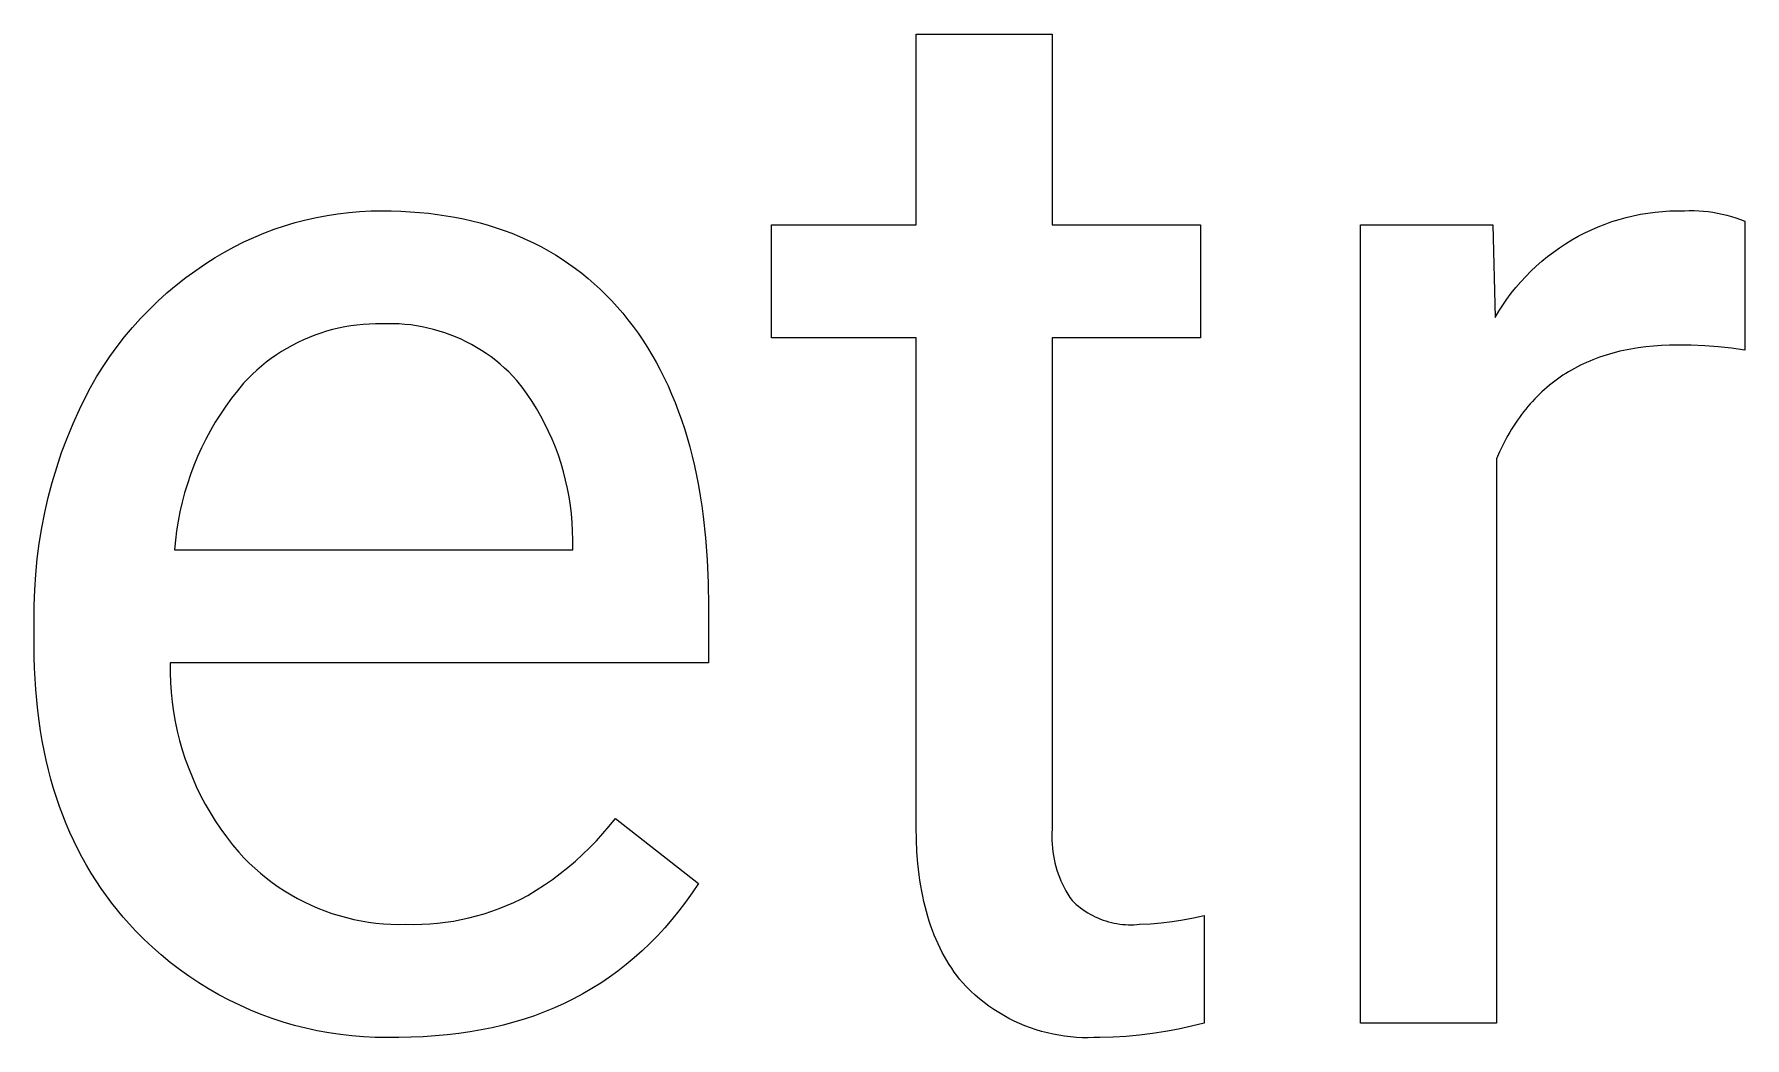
# Model space of a CAD drawing. Header units: millimetres. Extents: x -1480 to 5249, y -840 to 3860.
# Drawn here: x 4957.5 to 5034.3, y -245.3 to -200.3 of the extents above; entities that cross this region are included whole.
import ezdxf

# ---------------------------------------------------------------- set-up
doc = ezdxf.new("R2010")
doc.units = ezdxf.units.MM
doc.header["$MEASUREMENT"] = 0
doc.layers.add('Domyślny', color=7, linetype='Continuous', true_color=0x000000)

msp = doc.modelspace()

# ---------------------------------------------------------------- linework, layer by layer
at = {"layer": 'Domyślny'}
for p, q in [((4997.119, -208.821), (4997.119, -200.254)), ((4997.119, -200.254), (5003.226, -200.254)), ((5003.226, -200.254), (5003.226, -208.821)), ((4971.634, -208.258), (4972.124, -208.217)), ((4972.124, -208.217), (4972.616, -208.193)), ((4972.616, -208.193), (4973.108, -208.186)), ((4973.108, -208.186), (4973.54, -208.191)), ((4973.54, -208.191), (4973.967, -208.204)), ((4973.967, -208.204), (4974.387, -208.227)), ((4974.387, -208.227), (4974.801, -208.258)), ((5030.308, -208.243), (5030.637, -208.211)), ((5030.637, -208.211), (5030.968, -208.192)), ((5030.968, -208.192), (5031.299, -208.183)), ((5031.299, -208.183), (5031.63, -208.186)), ((5031.63, -208.186), (5031.843, -208.178)), ((5031.843, -208.178), (5032.056, -208.178)), ((5032.056, -208.178), (5032.269, -208.185)), ((5032.269, -208.185), (5032.481, -208.2)), ((5032.481, -208.2), (5032.694, -208.221)), ((5032.694, -208.221), (5032.905, -208.251)), ((4968.282, -209.014), (4968.748, -208.857)), ((4968.748, -208.857), (4969.219, -208.716)), ((4969.219, -208.716), (4969.695, -208.591)), ((4969.695, -208.591), (4970.175, -208.483)), ((4970.175, -208.483), (4970.659, -208.391)), ((4970.659, -208.391), (4971.145, -208.316)), ((4971.145, -208.316), (4971.634, -208.258)), ((4974.801, -208.258), (4975.209, -208.298)), ((4975.209, -208.298), (4975.611, -208.348)), ((4975.611, -208.348), (4976.007, -208.406)), ((4976.007, -208.406), (4976.397, -208.474)), ((4976.397, -208.474), (4976.78, -208.55)), ((4976.78, -208.55), (4977.158, -208.635)), ((4977.158, -208.635), (4977.53, -208.73)), ((4977.53, -208.73), (4977.895, -208.833)), ((4977.895, -208.833), (4978.255, -208.945)), ((4978.255, -208.945), (4978.608, -209.066)), ((4990.619, -213.898), (4990.619, -208.821)), ((4990.619, -208.821), (4997.119, -208.821)), ((5003.226, -208.821), (5009.89, -208.821)), ((5009.89, -208.821), (5009.89, -213.898)), ((5017.079, -244.675), (5017.079, -208.821)), ((5017.079, -208.821), (5023.018, -208.821)), ((5023.018, -208.821), (5023.117, -212.985)), ((5027.447, -209.033), (5027.751, -208.901)), ((5027.751, -208.901), (5028.059, -208.78)), ((5028.059, -208.78), (5028.371, -208.67)), ((5028.371, -208.67), (5028.687, -208.571)), ((5028.687, -208.571), (5029.006, -208.483)), ((5029.006, -208.483), (5029.328, -208.406)), ((5029.328, -208.406), (5029.653, -208.34)), ((5029.653, -208.34), (5029.979, -208.286)), ((5029.979, -208.286), (5030.308, -208.243)), ((5032.905, -208.251), (5033.115, -208.287)), ((5033.115, -208.287), (5033.323, -208.331)), ((5033.323, -208.331), (5033.53, -208.382)), ((5033.53, -208.382), (5033.735, -208.44)), ((5033.735, -208.44), (5033.938, -208.506)), ((5033.938, -208.506), (5034.139, -208.578)), ((5034.139, -208.578), (5034.337, -208.657)), ((5034.337, -208.657), (5034.337, -214.448)), ((4966.479, -209.801), (4966.919, -209.581)), ((4966.919, -209.581), (4967.367, -209.377)), ((4967.367, -209.377), (4967.821, -209.188)), ((4967.821, -209.188), (4968.282, -209.014)), ((4978.608, -209.066), (4978.956, -209.197)), ((4978.956, -209.197), (4979.297, -209.336)), ((4979.297, -209.336), (4979.632, -209.484)), ((4979.632, -209.484), (4979.962, -209.641)), ((4979.962, -209.641), (4980.285, -209.807)), ((5026.007, -209.845), (5026.283, -209.663)), ((5026.283, -209.663), (5026.566, -209.49)), ((5026.566, -209.49), (5026.854, -209.327)), ((5026.854, -209.327), (5027.148, -209.175)), ((5027.148, -209.175), (5027.447, -209.033)), ((4965.208, -210.551), (4965.623, -210.287)), ((4965.623, -210.287), (4966.047, -210.037)), ((4966.047, -210.037), (4966.479, -209.801)), ((4980.285, -209.807), (4980.602, -209.982)), ((4980.602, -209.982), (4980.913, -210.167)), ((4980.913, -210.167), (4981.218, -210.36)), ((4981.218, -210.36), (4981.517, -210.562)), ((5024.97, -210.667), (5025.218, -210.448)), ((5025.218, -210.448), (5025.474, -210.238)), ((5025.474, -210.238), (5025.737, -210.037)), ((5025.737, -210.037), (5026.007, -209.845)), ((4963.88, -211.523), (4964.311, -211.184)), ((4964.311, -211.184), (4964.754, -210.86)), ((4964.754, -210.86), (4965.208, -210.551)), ((4981.517, -210.562), (4981.809, -210.773)), ((4981.809, -210.773), (4982.096, -210.993)), ((4982.096, -210.993), (4982.377, -211.222)), ((4982.377, -211.222), (4982.651, -211.46)), ((5024.272, -211.374), (5024.496, -211.13)), ((5024.496, -211.13), (5024.729, -210.894)), ((5024.729, -210.894), (5024.97, -210.667)), ((4963.054, -212.245), (4963.461, -211.877)), ((4963.461, -211.877), (4963.88, -211.523)), ((4982.651, -211.46), (4982.92, -211.707)), ((4982.92, -211.707), (4983.182, -211.963)), ((4983.182, -211.963), (4983.439, -212.228)), ((5023.653, -212.149), (5023.85, -211.883)), ((5023.85, -211.883), (5024.057, -211.625)), ((5024.057, -211.625), (5024.272, -211.374)), ((4962.28, -213.023), (4962.66, -212.627)), ((4962.66, -212.627), (4963.054, -212.245)), ((4983.439, -212.228), (4983.689, -212.502)), ((4983.689, -212.502), (4983.933, -212.785)), ((4983.933, -212.785), (4984.171, -213.076)), ((5023.117, -212.985), (5023.286, -212.7)), ((5023.286, -212.7), (5023.464, -212.422)), ((5023.464, -212.422), (5023.653, -212.149)), ((4961.561, -213.852), (4961.913, -213.431)), ((4961.913, -213.431), (4962.28, -213.023)), ((4970.634, -213.596), (4970.369, -213.679)), ((4970.902, -213.522), (4970.634, -213.596)), ((4971.173, -213.457), (4970.902, -213.522)), ((4971.446, -213.401), (4971.173, -213.457)), ((4971.72, -213.354), (4971.446, -213.401)), ((4971.996, -213.317), (4971.72, -213.354)), ((4972.273, -213.289), (4971.996, -213.317)), ((4972.551, -213.271), (4972.273, -213.289)), ((4972.83, -213.262), (4972.551, -213.271)), ((4973.108, -213.263), (4972.83, -213.262)), ((4973.37, -213.255), (4973.108, -213.263)), ((4973.631, -213.257), (4973.37, -213.255)), ((4973.893, -213.267), (4973.631, -213.257)), ((4974.154, -213.286), (4973.893, -213.267)), ((4974.414, -213.314), (4974.154, -213.286)), ((4974.673, -213.35), (4974.414, -213.314)), ((4974.931, -213.396), (4974.673, -213.35)), ((4975.187, -213.45), (4974.931, -213.396)), ((4975.441, -213.513), (4975.187, -213.45)), ((4975.692, -213.584), (4975.441, -213.513)), ((4975.942, -213.664), (4975.692, -213.584)), ((4984.171, -213.076), (4984.401, -213.375)), ((4984.401, -213.375), (4984.623, -213.682)), ((4960.901, -214.729), (4961.224, -214.285)), ((4961.224, -214.285), (4961.561, -213.852)), ((4968.848, -214.365), (4968.61, -214.509)), ((4969.091, -214.229), (4968.848, -214.365)), ((4969.339, -214.102), (4969.091, -214.229)), ((4969.591, -213.983), (4969.339, -214.102)), ((4969.847, -213.873), (4969.591, -213.983)), ((4970.106, -213.772), (4969.847, -213.873)), ((4970.369, -213.679), (4970.106, -213.772)), ((4976.188, -213.753), (4975.942, -213.664)), ((4976.431, -213.85), (4976.188, -213.753)), ((4976.671, -213.955), (4976.431, -213.85)), ((4976.907, -214.068), (4976.671, -213.955)), ((4977.139, -214.189), (4976.907, -214.068)), ((4977.366, -214.318), (4977.139, -214.189)), ((4977.59, -214.454), (4977.366, -214.318)), ((4984.623, -213.682), (4984.838, -213.996)), ((4984.838, -213.996), (4985.045, -214.318)), ((4985.045, -214.318), (4985.245, -214.648)), ((4997.119, -213.898), (4990.619, -213.898)), ((4997.119, -235.875), (4997.119, -213.898)), ((5009.89, -213.898), (5003.226, -213.898)), ((5003.226, -213.898), (5003.226, -235.96)), ((5029.55, -214.34), (5029.216, -214.395)), ((5029.891, -214.295), (5029.55, -214.34)), ((5030.24, -214.26), (5029.891, -214.295)), ((5030.597, -214.235), (5030.24, -214.26)), ((5030.961, -214.22), (5030.597, -214.235)), ((5031.332, -214.215), (5030.961, -214.22)), ((5031.935, -214.221), (5031.332, -214.215)), ((5032.538, -214.248), (5031.935, -214.221)), ((5033.14, -214.295), (5032.538, -214.248)), ((5033.739, -214.361), (5033.14, -214.295)), ((5034.337, -214.448), (5033.739, -214.361)), ((4960.595, -215.185), (4960.901, -214.729)), ((4967.926, -214.988), (4967.709, -215.163)), ((4968.148, -214.82), (4967.926, -214.988)), ((4968.376, -214.661), (4968.148, -214.82)), ((4968.61, -214.509), (4968.376, -214.661)), ((4977.808, -214.598), (4977.59, -214.454)), ((4978.022, -214.749), (4977.808, -214.598)), ((4978.23, -214.908), (4978.022, -214.749)), ((4978.433, -215.073), (4978.23, -214.908)), ((4978.63, -215.246), (4978.433, -215.073)), ((4985.245, -214.648), (4985.437, -214.986)), ((4985.437, -214.986), (4985.622, -215.331)), ((5026.953, -215.125), (5026.817, -215.194)), ((5027.091, -215.059), (5026.953, -215.125)), ((5027.23, -214.996), (5027.091, -215.059)), ((5027.372, -214.934), (5027.23, -214.996)), ((5027.515, -214.876), (5027.372, -214.934)), ((5027.66, -214.819), (5027.515, -214.876)), ((5027.807, -214.766), (5027.66, -214.819)), ((5027.956, -214.714), (5027.807, -214.766)), ((5028.107, -214.666), (5027.956, -214.714)), ((5028.26, -214.62), (5028.107, -214.666)), ((5028.415, -214.576), (5028.26, -214.62)), ((5028.571, -214.535), (5028.415, -214.576)), ((5028.73, -214.496), (5028.571, -214.535)), ((5028.89, -214.46), (5028.73, -214.496)), ((5029.216, -214.395), (5028.89, -214.46)), ((4960.03, -216.125), (4960.304, -215.65)), ((4960.304, -215.65), (4960.595, -215.185)), ((4967.097, -215.73), (4966.906, -215.933)), ((4967.294, -215.534), (4967.097, -215.73)), ((4967.499, -215.345), (4967.294, -215.534)), ((4967.709, -215.163), (4967.499, -215.345)), ((4978.821, -215.425), (4978.63, -215.246)), ((4979.005, -215.61), (4978.821, -215.425)), ((4979.184, -215.801), (4979.005, -215.61)), ((4979.42, -216.108), (4979.184, -215.801)), ((4985.622, -215.331), (4985.799, -215.685)), ((4985.799, -215.685), (4985.969, -216.046)), ((5025.798, -215.834), (5025.679, -215.925)), ((5025.919, -215.745), (5025.798, -215.834)), ((5026.042, -215.659), (5025.919, -215.745)), ((5026.166, -215.575), (5026.042, -215.659)), ((5026.293, -215.494), (5026.166, -215.575)), ((5026.421, -215.415), (5026.293, -215.494)), ((5026.551, -215.339), (5026.421, -215.415)), ((5026.683, -215.265), (5026.551, -215.339)), ((5026.817, -215.194), (5026.683, -215.265)), ((4959.531, -217.103), (4959.772, -216.61)), ((4959.772, -216.61), (4960.03, -216.125)), ((4966.362, -216.608), (4966.107, -216.959)), ((4966.628, -216.266), (4966.362, -216.608)), ((4966.906, -215.933), (4966.628, -216.266)), ((4979.645, -216.421), (4979.42, -216.108)), ((4979.86, -216.743), (4979.645, -216.421)), ((4985.969, -216.046), (4986.131, -216.414)), ((4986.131, -216.414), (4986.285, -216.791)), ((5024.9, -216.633), (5024.796, -216.744)), ((5025.006, -216.524), (5024.9, -216.633)), ((5025.113, -216.418), (5025.006, -216.524)), ((5025.223, -216.315), (5025.113, -216.418)), ((5025.334, -216.213), (5025.223, -216.315)), ((5025.447, -216.115), (5025.334, -216.213)), ((5025.562, -216.019), (5025.447, -216.115)), ((5025.679, -215.925), (5025.562, -216.019)), ((4959.244, -217.742), (4959.531, -217.103)), ((4965.864, -217.318), (4965.633, -217.686)), ((4966.107, -216.959), (4965.864, -217.318)), ((4980.063, -217.071), (4979.86, -216.743)), ((4980.256, -217.406), (4980.063, -217.071)), ((4980.437, -217.748), (4980.256, -217.406)), ((4986.285, -216.791), (4986.432, -217.175)), ((4986.432, -217.175), (4986.572, -217.567)), ((5024.305, -217.338), (5024.213, -217.464)), ((5024.4, -217.214), (5024.305, -217.338)), ((5024.496, -217.093), (5024.4, -217.214)), ((5024.594, -216.974), (5024.496, -217.093)), ((5024.694, -216.858), (5024.594, -216.974)), ((5024.796, -216.744), (5024.694, -216.858)), ((4958.978, -218.39), (4959.244, -217.742)), ((4965.415, -218.06), (4965.209, -218.442)), ((4965.633, -217.686), (4965.415, -218.06)), ((4980.607, -218.095), (4980.437, -217.748)), ((4980.765, -218.448), (4980.607, -218.095)), ((4986.572, -217.567), (4986.704, -217.966)), ((4986.704, -217.966), (4986.828, -218.374)), ((5023.779, -218.132), (5023.697, -218.273)), ((5023.862, -217.993), (5023.779, -218.132)), ((5023.947, -217.857), (5023.862, -217.993)), ((5024.033, -217.724), (5023.947, -217.857)), ((5024.122, -217.592), (5024.033, -217.724)), ((5024.213, -217.464), (5024.122, -217.592)), ((4958.733, -219.047), (4958.978, -218.39)), ((4965.017, -218.831), (4964.837, -219.226)), ((4965.209, -218.442), (4965.017, -218.831)), ((4980.911, -218.805), (4980.765, -218.448)), ((4981.045, -219.168), (4980.911, -218.805)), ((4986.828, -218.374), (4986.945, -218.789)), ((4986.945, -218.789), (4987.054, -219.212)), ((5023.465, -218.712), (5023.32, -219.016)), ((5023.618, -218.417), (5023.465, -218.712)), ((5023.697, -218.273), (5023.618, -218.417)), ((4958.309, -220.382), (4958.51, -219.711)), ((4958.51, -219.711), (4958.733, -219.047)), ((4964.671, -219.626), (4964.519, -220.032)), ((4964.837, -219.226), (4964.671, -219.626)), ((4981.166, -219.535), (4981.045, -219.168)), ((4981.275, -219.906), (4981.166, -219.535)), ((4987.054, -219.212), (4987.156, -219.642)), ((4987.156, -219.642), (4987.25, -220.081)), ((5023.32, -219.016), (5023.182, -219.331)), ((5023.182, -219.331), (5023.182, -244.675)), ((4958.129, -221.06), (4958.309, -220.382)), ((4964.38, -220.443), (4964.255, -220.858)), ((4964.519, -220.032), (4964.38, -220.443)), ((4981.372, -220.28), (4981.275, -219.906)), ((4981.456, -220.657), (4981.372, -220.28)), ((4987.25, -220.081), (4987.337, -220.527)), ((4957.972, -221.742), (4958.129, -221.06)), ((4964.144, -221.278), (4964.047, -221.7)), ((4964.255, -220.858), (4964.144, -221.278)), ((4981.527, -221.037), (4981.456, -220.657)), ((4981.586, -221.419), (4981.527, -221.037)), ((4987.337, -220.527), (4987.416, -220.981)), ((4987.416, -220.981), (4987.488, -221.442)), ((4957.837, -222.43), (4957.972, -221.742)), ((4964.047, -221.7), (4963.964, -222.126)), ((4981.631, -221.803), (4981.586, -221.419)), ((4981.664, -222.188), (4981.631, -221.803)), ((4987.488, -221.442), (4987.552, -221.912)), ((4987.552, -221.912), (4987.657, -222.874)), ((4957.724, -223.121), (4957.837, -222.43)), ((4963.896, -222.554), (4963.842, -222.985)), ((4963.964, -222.126), (4963.896, -222.554)), ((4981.683, -222.574), (4981.664, -222.188)), ((4981.69, -222.96), (4981.683, -222.574)), ((4957.634, -223.816), (4957.724, -223.121)), ((4963.842, -222.985), (4963.802, -223.416)), ((4963.802, -223.416), (4981.69, -223.416)), ((4981.69, -223.416), (4981.69, -222.96)), ((4987.657, -222.874), (4987.733, -223.866)), ((4957.567, -224.514), (4957.634, -223.816)), ((4987.733, -223.866), (4987.778, -224.89)), ((4957.522, -225.213), (4957.567, -224.514)), ((4987.778, -224.89), (4987.793, -225.945)), ((4957.5, -225.914), (4957.522, -225.213)), ((4957.501, -226.614), (4957.5, -225.914)), ((4957.501, -227.74), (4957.501, -226.614)), ((4987.793, -225.945), (4987.793, -228.493)), ((4957.505, -228.237), (4957.501, -227.74)), ((4957.519, -228.728), (4957.505, -228.237)), ((4957.541, -229.213), (4957.519, -228.728)), ((4987.793, -228.493), (4963.604, -228.493)), ((4963.604, -228.493), (4963.604, -228.934)), ((4963.604, -228.934), (4963.619, -229.374)), ((4957.572, -229.691), (4957.541, -229.213)), ((4957.612, -230.163), (4957.572, -229.691)), ((4963.619, -229.374), (4963.65, -229.813)), ((4957.661, -230.629), (4957.612, -230.163)), ((4963.65, -229.813), (4963.695, -230.251)), ((4963.695, -230.251), (4963.757, -230.687)), ((4957.719, -231.088), (4957.661, -230.629)), ((4957.785, -231.541), (4957.719, -231.088)), ((4963.757, -230.687), (4963.833, -231.121)), ((4963.833, -231.121), (4963.924, -231.552)), ((4957.861, -231.988), (4957.785, -231.541)), ((4957.946, -232.429), (4957.861, -231.988)), ((4963.924, -231.552), (4964.031, -231.979)), ((4964.031, -231.979), (4964.152, -232.403)), ((4958.039, -232.863), (4957.946, -232.429)), ((4964.152, -232.403), (4964.288, -232.822)), ((4958.141, -233.291), (4958.039, -232.863)), ((4958.252, -233.713), (4958.141, -233.291)), ((4964.288, -232.822), (4964.438, -233.236)), ((4964.438, -233.236), (4964.603, -233.644)), ((4958.372, -234.128), (4958.252, -233.713)), ((4958.501, -234.537), (4958.372, -234.128)), ((4964.603, -233.644), (4964.782, -234.047)), ((4964.782, -234.047), (4964.975, -234.442)), ((4958.639, -234.94), (4958.501, -234.537)), ((4958.786, -235.337), (4958.639, -234.94)), ((4964.975, -234.442), (4965.181, -234.831)), ((4965.181, -234.831), (4965.401, -235.213)), ((4958.942, -235.727), (4958.786, -235.337)), ((4959.106, -236.111), (4958.942, -235.727)), ((4965.401, -235.213), (4965.634, -235.587)), ((4965.634, -235.587), (4965.88, -235.952)), ((4983.046, -236.16), (4983.33, -235.826)), ((4983.33, -235.826), (4983.604, -235.484)), ((4983.604, -235.484), (4987.332, -238.394)), ((4997.127, -236.432), (4997.119, -235.875)), ((4959.28, -236.488), (4959.106, -236.111)), ((4959.462, -236.86), (4959.28, -236.488)), ((4965.88, -235.952), (4966.139, -236.308)), ((4966.139, -236.308), (4966.41, -236.656)), ((4966.41, -236.656), (4966.693, -236.993)), ((4982.446, -236.798), (4982.751, -236.484)), ((4982.751, -236.484), (4983.046, -236.16)), ((4997.151, -236.973), (4997.127, -236.432)), ((5003.217, -236.129), (5003.213, -236.299)), ((5003.213, -236.299), (5003.215, -236.468)), ((5003.215, -236.468), (5003.223, -236.638)), ((5003.226, -235.96), (5003.217, -236.129)), ((5003.223, -236.638), (5003.237, -236.807)), ((4959.653, -237.225), (4959.462, -236.86)), ((4959.853, -237.583), (4959.653, -237.225)), ((4966.693, -236.993), (4966.922, -237.241)), ((4966.922, -237.241), (4967.159, -237.481)), ((4981.473, -237.681), (4981.807, -237.397)), ((4981.807, -237.397), (4982.131, -237.103)), ((4982.131, -237.103), (4982.446, -236.798)), ((4997.192, -237.498), (4997.151, -236.973)), ((5003.237, -236.807), (5003.256, -236.975)), ((5003.256, -236.975), (5003.282, -237.143)), ((5003.282, -237.143), (5003.313, -237.31)), ((5003.313, -237.31), (5003.35, -237.476)), ((4960.062, -237.936), (4959.853, -237.583)), ((4960.28, -238.282), (4960.062, -237.936)), ((4967.159, -237.481), (4967.405, -237.712)), ((4967.405, -237.712), (4967.659, -237.935)), ((4967.659, -237.935), (4967.92, -238.148)), ((4967.92, -238.148), (4968.189, -238.353)), ((4980.779, -238.216), (4981.13, -237.954)), ((4981.13, -237.954), (4981.473, -237.681)), ((4997.218, -237.755), (4997.192, -237.498)), ((4997.248, -238.007), (4997.218, -237.755)), ((4997.283, -238.255), (4997.248, -238.007)), ((5003.35, -237.476), (5003.392, -237.64)), ((5003.392, -237.64), (5003.44, -237.802)), ((5003.44, -237.802), (5003.494, -237.963)), ((5003.494, -237.963), (5003.554, -238.122)), ((5003.554, -238.122), (5003.618, -238.279)), ((4960.507, -238.622), (4960.28, -238.282)), ((4960.743, -238.955), (4960.507, -238.622)), ((4960.987, -239.282), (4960.743, -238.955)), ((4968.189, -238.353), (4968.464, -238.548)), ((4968.464, -238.548), (4968.746, -238.733)), ((4968.746, -238.733), (4969.035, -238.909)), ((4969.035, -238.909), (4969.329, -239.074)), ((4979.361, -239.097), (4979.677, -238.932)), ((4979.677, -238.932), (4980.052, -238.705)), ((4980.052, -238.705), (4980.419, -238.466)), ((4980.419, -238.466), (4980.779, -238.216)), ((4987.047, -238.819), (4986.753, -239.231)), ((4987.332, -238.394), (4987.047, -238.819)), ((4997.322, -238.5), (4997.283, -238.255)), ((4997.364, -238.74), (4997.322, -238.5)), ((4997.411, -238.976), (4997.364, -238.74)), ((5003.618, -238.279), (5003.688, -238.434)), ((5003.688, -238.434), (5003.764, -238.586)), ((5003.764, -238.586), (5003.844, -238.735)), ((5003.844, -238.735), (5003.93, -238.881)), ((5003.93, -238.881), (5004.021, -239.025)), ((4961.241, -239.603), (4960.987, -239.282)), ((4961.503, -239.918), (4961.241, -239.603)), ((4969.329, -239.074), (4969.629, -239.229)), ((4969.629, -239.229), (4969.934, -239.373)), ((4969.934, -239.373), (4970.244, -239.507)), ((4970.244, -239.507), (4970.558, -239.63)), ((4970.558, -239.63), (4970.876, -239.742)), ((4977.711, -239.76), (4978.05, -239.649)), ((4978.05, -239.649), (4978.384, -239.527)), ((4978.384, -239.527), (4978.715, -239.395)), ((4978.715, -239.395), (4979.041, -239.251)), ((4979.041, -239.251), (4979.361, -239.097)), ((4986.451, -239.63), (4986.14, -240.015)), ((4986.753, -239.231), (4986.451, -239.63)), ((4997.462, -239.208), (4997.411, -238.976)), ((4997.517, -239.436), (4997.462, -239.208)), ((4997.575, -239.661), (4997.517, -239.436)), ((4997.638, -239.881), (4997.575, -239.661)), ((5004.021, -239.025), (5004.116, -239.165)), ((5004.116, -239.165), (5004.209, -239.253)), ((5004.209, -239.253), (5004.304, -239.339)), ((5004.304, -239.339), (5004.402, -239.421)), ((5004.402, -239.421), (5004.503, -239.499)), ((5004.503, -239.499), (5004.607, -239.574)), ((5004.607, -239.574), (5004.713, -239.646)), ((5004.713, -239.646), (5004.821, -239.714)), ((5004.821, -239.714), (5004.932, -239.778)), ((4961.774, -240.226), (4961.503, -239.918)), ((4962.055, -240.528), (4961.774, -240.226)), ((4970.876, -239.742), (4971.199, -239.843)), ((4971.199, -239.843), (4971.524, -239.932)), ((4971.524, -239.932), (4971.852, -240.01)), ((4971.852, -240.01), (4972.183, -240.077)), ((4972.183, -240.077), (4972.516, -240.132)), ((4972.516, -240.132), (4972.851, -240.176)), ((4972.851, -240.176), (4973.187, -240.208)), ((4973.187, -240.208), (4973.524, -240.228)), ((4973.524, -240.228), (4973.861, -240.236)), ((4973.861, -240.236), (4974.199, -240.233)), ((4974.199, -240.233), (4974.555, -240.239)), ((4974.555, -240.239), (4974.911, -240.232)), ((4974.911, -240.232), (4975.266, -240.214)), ((4975.266, -240.214), (4975.621, -240.184)), ((4975.621, -240.184), (4975.975, -240.142)), ((4975.975, -240.142), (4976.327, -240.089)), ((4976.327, -240.089), (4976.677, -240.024)), ((4976.677, -240.024), (4977.024, -239.947)), ((4977.024, -239.947), (4977.369, -239.859)), ((4977.369, -239.859), (4977.711, -239.76)), ((4985.82, -240.386), (4985.492, -240.744)), ((4986.14, -240.015), (4985.82, -240.386)), ((4997.705, -240.097), (4997.638, -239.881)), ((4997.777, -240.309), (4997.705, -240.097)), ((4997.852, -240.517), (4997.777, -240.309)), ((5004.932, -239.778), (5005.045, -239.838)), ((5005.045, -239.838), (5005.16, -239.895)), ((5005.16, -239.895), (5005.276, -239.947)), ((5005.276, -239.947), (5005.395, -239.996)), ((5005.395, -239.996), (5005.515, -240.041)), ((5005.515, -240.041), (5005.636, -240.081)), ((5005.636, -240.081), (5005.759, -240.117)), ((5005.759, -240.117), (5005.883, -240.149)), ((5005.883, -240.149), (5006.007, -240.177)), ((5006.007, -240.177), (5006.133, -240.201)), ((5006.133, -240.201), (5006.26, -240.22)), ((5006.26, -240.22), (5006.387, -240.235)), ((5006.387, -240.235), (5006.514, -240.245)), ((5006.514, -240.245), (5006.642, -240.252)), ((5006.642, -240.252), (5006.77, -240.254)), ((5006.77, -240.254), (5006.898, -240.251)), ((5006.898, -240.251), (5007.026, -240.244)), ((5007.026, -240.244), (5007.153, -240.233)), ((5007.153, -240.233), (5007.641, -240.208)), ((5007.641, -240.208), (5008.128, -240.166)), ((5008.128, -240.166), (5008.613, -240.109)), ((5008.613, -240.109), (5009.096, -240.036)), ((5009.096, -240.036), (5009.576, -239.946)), ((5009.576, -239.946), (5010.053, -239.842)), ((5010.053, -239.842), (5010.053, -244.666)), ((4962.425, -240.901), (4962.055, -240.528)), ((4962.807, -241.261), (4962.425, -240.901)), ((4963.201, -241.608), (4962.807, -241.261)), ((4985.154, -241.089), (4984.808, -241.42)), ((4985.492, -240.744), (4985.154, -241.089)), ((4997.931, -240.721), (4997.852, -240.517)), ((4998.014, -240.921), (4997.931, -240.721)), ((4998.102, -241.116), (4998.014, -240.921)), ((4998.193, -241.308), (4998.102, -241.116)), ((4963.607, -241.942), (4963.201, -241.608)), ((4964.024, -242.261), (4963.607, -241.942)), ((4984.453, -241.737), (4984.089, -242.041)), ((4984.808, -241.42), (4984.453, -241.737)), ((4998.288, -241.496), (4998.193, -241.308)), ((4998.388, -241.68), (4998.288, -241.496)), ((4998.491, -241.86), (4998.388, -241.68)), ((4998.599, -242.035), (4998.491, -241.86)), ((4964.451, -242.567), (4964.024, -242.261)), ((4964.889, -242.858), (4964.451, -242.567)), ((4983.336, -242.608), (4982.946, -242.872)), ((4983.717, -242.332), (4983.336, -242.608)), ((4984.089, -242.041), (4983.717, -242.332)), ((4998.711, -242.207), (4998.599, -242.035)), ((4998.827, -242.375), (4998.711, -242.207)), ((4998.946, -242.538), (4998.827, -242.375)), ((4999.07, -242.698), (4998.946, -242.538)), ((4999.198, -242.853), (4999.07, -242.698)), ((4965.336, -243.134), (4964.889, -242.858)), ((4965.792, -243.394), (4965.336, -243.134)), ((4966.256, -243.64), (4965.792, -243.394)), ((4982.14, -243.358), (4981.723, -243.581)), ((4982.547, -243.122), (4982.14, -243.358)), ((4982.946, -242.872), (4982.547, -243.122)), ((4999.38, -243.045), (4999.198, -242.853)), ((4999.569, -243.23), (4999.38, -243.045)), ((4999.763, -243.409), (4999.569, -243.23)), ((4999.964, -243.581), (4999.763, -243.409)), ((4966.729, -243.869), (4966.256, -243.64)), ((4967.209, -244.082), (4966.729, -243.869)), ((4967.696, -244.279), (4967.209, -244.082)), ((4968.189, -244.46), (4967.696, -244.279)), ((4979.971, -244.337), (4979.511, -244.493)), ((4980.422, -244.169), (4979.971, -244.337)), ((4980.865, -243.986), (4980.422, -244.169)), ((4981.298, -243.79), (4980.865, -243.986)), ((4981.723, -243.581), (4981.298, -243.79)), ((5000.171, -243.746), (4999.964, -243.581)), ((5000.383, -243.903), (5000.171, -243.746)), ((5000.6, -244.053), (5000.383, -243.903)), ((5000.823, -244.196), (5000.6, -244.053)), ((5001.05, -244.33), (5000.823, -244.196)), ((5001.282, -244.457), (5001.05, -244.33)), ((4968.688, -244.624), (4968.189, -244.46)), ((4969.193, -244.771), (4968.688, -244.624)), ((4969.702, -244.9), (4969.193, -244.771)), ((4970.215, -245.013), (4969.702, -244.9)), ((4970.731, -245.108), (4970.215, -245.013)), ((4971.251, -245.186), (4970.731, -245.108)), ((4977.079, -245.067), (4976.566, -245.141)), ((4977.583, -244.979), (4977.079, -245.067)), ((4978.078, -244.878), (4977.583, -244.979)), ((4978.564, -244.763), (4978.078, -244.878)), ((4979.042, -244.635), (4978.564, -244.763)), ((4979.511, -244.493), (4979.042, -244.635)), ((5001.518, -244.576), (5001.282, -244.457)), ((5001.758, -244.686), (5001.518, -244.576)), ((5002.002, -244.788), (5001.758, -244.686)), ((5002.249, -244.882), (5002.002, -244.788)), ((5002.499, -244.966), (5002.249, -244.882)), ((5002.752, -245.043), (5002.499, -244.966)), ((5003.008, -245.11), (5002.752, -245.043)), ((5008.318, -245.051), (5007.732, -245.142)), ((5008.9, -244.942), (5008.318, -245.051)), ((5009.479, -244.813), (5008.9, -244.942)), ((5010.053, -244.666), (5009.479, -244.813)), ((5023.182, -244.675), (5017.079, -244.675)), ((4971.773, -245.246), (4971.251, -245.186)), ((4972.296, -245.289), (4971.773, -245.246)), ((4972.821, -245.313), (4972.296, -245.289)), ((4973.346, -245.321), (4972.821, -245.313)), ((4973.871, -245.31), (4973.346, -245.321)), ((4974.428, -245.303), (4973.871, -245.31)), ((4974.976, -245.283), (4974.428, -245.303)), ((4975.515, -245.249), (4974.976, -245.283)), ((4976.045, -245.202), (4975.515, -245.249)), ((4976.566, -245.141), (4976.045, -245.202)), ((5003.266, -245.168), (5003.008, -245.11)), ((5003.525, -245.218), (5003.266, -245.168)), ((5003.786, -245.258), (5003.525, -245.218)), ((5004.049, -245.29), (5003.786, -245.258)), ((5004.312, -245.312), (5004.049, -245.29)), ((5004.576, -245.325), (5004.312, -245.312)), ((5004.84, -245.329), (5004.576, -245.325)), ((5005.104, -245.324), (5004.84, -245.329)), ((5005.368, -245.31), (5005.104, -245.324)), ((5005.961, -245.297), (5005.368, -245.31)), ((5006.553, -245.265), (5005.961, -245.297)), ((5007.143, -245.213), (5006.553, -245.265)), ((5007.732, -245.142), (5007.143, -245.213))]:
    msp.add_line(p, q, dxfattribs=at)

doc.saveas('drawing.dxf')
